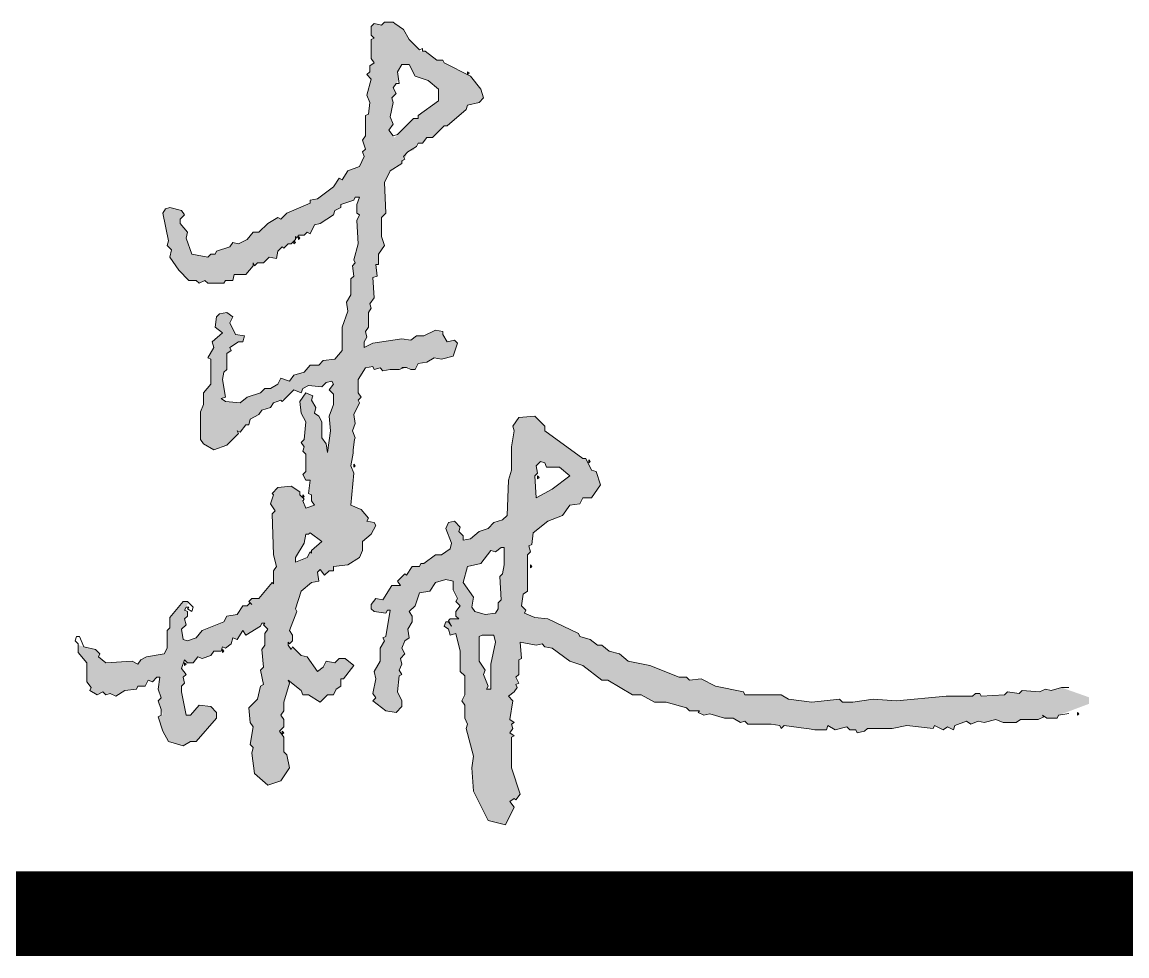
# Model space of a CAD drawing. Extents: x 609585 to 758557, y 501145 to 763045.
# Drawn here: x 756492 to 757408, y 508910 to 509684 of the extents above; entities that cross this region are included whole.
import ezdxf

# ---------------------------------------------------------------- set-up
doc = ezdxf.new("R2010")
doc.units = 0
doc.header["$LTSCALE"] = 1000
doc.header["$MEASUREMENT"] = 0
doc.layers.add('图框', color=140, linetype='Continuous')
doc.layers.add('签名', color=7, linetype='Continuous', lineweight=18)

msp = doc.modelspace()

# ---------------------------------------------------------------- hatches: boundary and pattern name
at = {"layer": '签名'}
h = msp.add_hatch(color=2, dxfattribs=at)
h.dxf.hatch_style = 1
h.paths.add_polyline_path([(756688.53, 509206.21), (756682.48, 509206.21), (756680.07, 509203.79), (756681.27, 509202.58), (756678.86, 509200.16), (756675.23, 509200.16), (756670.39, 509192.9), (756661.92, 509191.69), (756659.5, 509186.86), (756641.36, 509179.6), (756636.52, 509173.55), (756629.26, 509171.13), (756625.63, 509172.34), (756624.42, 509180.81), (756628.05, 509184.44), (756626.84, 509189.28), (756629.26, 509191.69), (756629.26, 509195.32), (756626.84, 509196.53), (756630.07, 509202.98), (756629.26, 509203.79), (756625.63, 509203.79), (756614.75, 509190.48), (756614.75, 509182.02), (756612.33, 509179.6), (756612.33, 509165.08), (756609.91, 509160.24), (756595.39, 509157.83), (756590.55, 509155.41), (756588.14, 509151.78), (756583.3, 509154.2), (756561.52, 509152.99), (756555.48, 509157.83), (756556.69, 509160.24), (756553.06, 509163.87), (756540.15, 509167.1), (756538.54, 509168.71), (756538.54, 509161.45), (756545.8, 509152.99), (756545.8, 509137.26), (756549.43, 509132.42), (756548.22, 509130), (756554.27, 509126.38), (756559.11, 509128.8), (756561.52, 509126.38), (756565.15, 509127.59), (756569.99, 509125.17), (756577.25, 509130), (756586.93, 509131.21), (756588.14, 509133.63), (756594.18, 509133.63), (756596.6, 509138.47), (756600.23, 509137.26), (756603.86, 509140.89), (756606.28, 509140.89), (756605.07, 509131.21), (756607.49, 509123.96), (756605.07, 509121.54), (756608.87, 509110.13), (756605.07, 509108.23), (756608.7, 509096.14), (756613.54, 509087.67), (756625.63, 509084.04), (756631.68, 509087.67), (756636.52, 509087.67), (756653.45, 509107.02), (756653.45, 509111.86), (756648.62, 509116.7), (756638.94, 509117.91), (756631.68, 509109.44), (756628.05, 509109.44), (756623.66, 509132.87), (756626.84, 509136.05), (756625.63, 509140.89), (756628.05, 509143.31), (756624.42, 509148.15), (756626.84, 509155.41), (756629.26, 509152.99), (756634.1, 509152.99), (756637.73, 509157.83), (756641.36, 509156.62), (756648.62, 509159.04), (756651.03, 509162.66), (756657.08, 509162.66), (756658.29, 509166.29), (756660.71, 509165.08), (756665.55, 509168.71), (756666.76, 509173.55), (756670.39, 509172.34), (756675.23, 509179.6), (756677.65, 509175.97), (756689.74, 509183.23), (756690.95, 509185.65), (756693.37, 509185.65), (756692.16, 509184.44), (756695.79, 509180.81), (756693.37, 509177.18), (756693.37, 509167.5), (756690.95, 509163.87), (756692.16, 509149.36), (756689.74, 509146.94), (756692.16, 509134.84), (756689.74, 509133.63), (756687.32, 509122.75), (756680.07, 509115.49), (756681.27, 509103.39), (756683.69, 509099.76), (756681.27, 509085.25), (756683.69, 509082.83), (756682.48, 509077.99), (756684.9, 509061.06), (756695.79, 509051.38), (756706.68, 509055.01), (756713.93, 509065.9), (756711.51, 509076.78), (756709.1, 509079.2), (756709.1, 509091.3), (756705.47, 509096.14), (756709.1, 509099.76), (756709.1, 509105.81), (756706.68, 509109.44), (756709.1, 509113.07), (756709.1, 509120.33), (756713.93, 509136.05), (756712.72, 509138.47), (756723.61, 509130), (756724.82, 509126.38), (756729.66, 509126.38), (756739.34, 509120.33), (756745.38, 509126.38), (756750.22, 509126.38), (756752.64, 509131.21), (756756.27, 509133.63), (756756.27, 509139.68), (756758.69, 509139.68), (756767.16, 509150.57), (756759.9, 509156.62), (756755.06, 509156.62), (756751.43, 509152.99), (756744.17, 509154.2), (756741.75, 509149.36), (756736.92, 509145.73), (756728.45, 509157.83), (756723.61, 509159.04), (756716.35, 509166.29), (756715.14, 509163.87), (756712.72, 509167.5), (756712.72, 509169.92), (756713.93, 509168.71), (756716.35, 509171.13), (756716.35, 509175.97), (756713.93, 509179.6), (756719.98, 509195.32), (756718.77, 509197.74), (756723.61, 509212.26), (756732.08, 509219.52), (756738.13, 509220.72), (756736.92, 509227.98), (756739.34, 509230.4), (756742.96, 509225.56), (756746.59, 509229.19), (756750.22, 509229.19), (756750.22, 509232.82), (756756.94, 509233.49), (756757.48, 509234.03), (756757.92, 509233.59), (756762.32, 509234.03), (756771.99, 509240.08), (756774.41, 509246.13), (756774.41, 509253.38), (756781.67, 509259.43), (756785.3, 509266.69), (756784.09, 509269.11), (756778.04, 509270.32), (756779.25, 509272.74), (756773.2, 509280), (756764.74, 509283.62), (756767.16, 509310.24), (756764.74, 509316.28), (756766.47, 509326.7), (756766.5, 509329.34), (756767.71, 509337.8), (756768.37, 509339.27), (756765.95, 509345.31), (756768.37, 509351.36), (756767.16, 509358.62), (756771.99, 509368.3), (756770.79, 509370.72), (756773.2, 509373.13), (756770.79, 509376.76), (756770.79, 509387.65), (756776.83, 509397.33), (756782.88, 509398.54), (756784.09, 509396.12), (756788.93, 509397.33), (756791.35, 509394.91), (756797.4, 509396.12), (756799.16, 509395.95), (756804, 509395.95), (756808.28, 509397.33), (756808.89, 509397.58), (756812.52, 509397.58), (756814.33, 509396.12), (756817.96, 509396.12), (756820.38, 509400.96), (756827.64, 509402.16), (756833.68, 509405.79), (756839.73, 509404.58), (756849.41, 509407), (756853.04, 509417.89), (756850.62, 509420.31), (756844.57, 509419.1), (756839.29, 509427.9), (756834.89, 509428.78), (756825.22, 509423.94), (756819.17, 509423.94), (756814.33, 509420.31), (756807.07, 509421.52), (756782.88, 509417.89), (756775.62, 509414.26), (756775.62, 509419.1), (756778.04, 509422.73), (756776.83, 509427.57), (756779.25, 509431.2), (756779.25, 509443.29), (756781.67, 509446.92), (756780.46, 509450.55), (756784.09, 509455.39), (756782.88, 509472.32), (756786.51, 509473.53), (756785.3, 509483.21), (756787.72, 509483.21), (756787.72, 509491.68), (756792.56, 509498.93), (756790.14, 509506.19), (756790.14, 509521.92), (756793.77, 509525.54), (756792.56, 509550.95), (756797.4, 509560.62), (756807.07, 509566.67), (756809.3, 509570.69), (756811.91, 509576.35), (756816.87, 509578), (756820.38, 509583.6), (756824.01, 509583.6), (756827.64, 509588.44), (756832.47, 509588.44), (756842.15, 509598.12), (756844.57, 509598.12), (756860.3, 509611.43), (756861.51, 509615.05), (756871.18, 509617.47), (756874.81, 509621.1), (756872.39, 509628.36), (756863.92, 509639.25), (756842.15, 509650.13), (756840.94, 509652.55), (756836.1, 509652.55), (756826.43, 509659.81), (756822.8, 509659.81), (756813.12, 509669.49), (756808.28, 509677.95), (756799.21, 509684), (756792.56, 509684), (756790.14, 509681.58), (756784.09, 509682.79), (756781.67, 509680.37), (756781.67, 509673.12), (756784.09, 509670.7), (756781.67, 509669.49), (756781.67, 509653.76), (756784.09, 509650.13), (756780.46, 509647.71), (756780.46, 509642.88), (756778.04, 509640.46), (756781.67, 509636.83), (756778.04, 509623.52), (756780.46, 509617.47), (756779.25, 509607.8), (756776.83, 509606.59), (756776.83, 509589.65), (756774.41, 509586.02), (756776.83, 509578.77), (756774.41, 509576.35), (756775.62, 509572.72), (756771.99, 509564.25), (756762.32, 509560.62), (756757.48, 509553.36), (756755.06, 509554.57), (756750.22, 509547.32), (756736.92, 509537.64), (756730.87, 509536.43), (756730.87, 509534.01), (756711.51, 509525.54), (756706.68, 509520.71), (756704.26, 509521.92), (756695.79, 509517.08), (756688.53, 509509.82), (756683.69, 509509.82), (756678.86, 509503.77), (756671.6, 509500.14), (756666.76, 509501.35), (756664.34, 509497.72), (756653.45, 509494.09), (756652.24, 509491.68), (756648.62, 509491.68), (756646.2, 509489.26), (756632.89, 509491.68), (756628.05, 509504.98), (756629.26, 509509.82), (756623.21, 509517.08), (756623.21, 509520.71), (756626.84, 509524.33), (756624.42, 509527.96), (756614.75, 509530.38), (756611.12, 509529.17), (756608.7, 509525.54), (756613.54, 509502.56), (756612.33, 509498.93), (756615.96, 509495.3), (756614.75, 509489.26), (756622, 509478.37), (756630.47, 509469.9), (756636.52, 509469.9), (756638.94, 509467.48), (756643.78, 509469.9), (756646.2, 509467.48), (756659.5, 509467.48), (756660.71, 509469.9), (756666.76, 509469.9), (756667.97, 509474.74), (756677.65, 509474.74), (756683.69, 509482), (756683.69, 509484.42), (756684.9, 509482), (756687.32, 509484.42), (756692.16, 509484.42), (756697, 509489.26), (756703.05, 509488.05), (756704.26, 509494.09), (756707.89, 509497.72), (756709.1, 509496.51), (756712.72, 509500.14), (756715.14, 509500.14), (756718.77, 509503.77), (756718.77, 509506.19), (756719.98, 509504.98), (756721.19, 509507.4), (756726.03, 509507.4), (756728.45, 509509.82), (756730.87, 509508.61), (756734.5, 509515.87), (756739.34, 509517.08), (756750.22, 509524.33), (756751.43, 509527.96), (756756.27, 509530.38), (756756.27, 509532.8), (756767.16, 509536.43), (756768.37, 509538.85), (756771.99, 509538.85), (756769.58, 509532.8), (756769.58, 509525.54), (756771.99, 509524.33), (756769.58, 509519.5), (756770.79, 509500.14), (756767.16, 509486.84), (756768.37, 509484.42), (756765.95, 509482), (756767.16, 509473.53), (756764.74, 509471.11), (756764.74, 509457.81), (756761.11, 509451.76), (756762.32, 509444.5), (756757.48, 509431.2), (756757.48, 509411.84), (756751.43, 509404.58), (756741.75, 509403.37), (756738.13, 509399.75), (756730.87, 509399.75), (756726.03, 509393.7), (756717.56, 509391.28), (756713.93, 509386.44), (756706.68, 509388.86), (756704.26, 509384.02), (756698.21, 509380.39), (756693.37, 509380.39), (756689.74, 509376.76), (756678.86, 509373.13), (756672.81, 509368.3), (756660.71, 509369.51), (756657.08, 509371.92), (756660.71, 509373.13), (756658.29, 509387.65), (756659.5, 509393.7), (756661.92, 509396.12), (756661.92, 509409.42), (756665.55, 509411.84), (756664.34, 509414.26), (756671.6, 509419.1), (756675.23, 509419.1), (756676.44, 509423.94), (756669.18, 509425.15), (756664.34, 509434.82), (756666.76, 509439.66), (756661.92, 509443.29), (756655.87, 509442.08), (756653.45, 509439.66), (756652.24, 509431.2), (756658.29, 509426.36), (756649.83, 509419.1), (756651.03, 509414.26), (756646.2, 509405.79), (756648.62, 509404.58), (756648.62, 509384.02), (756642.57, 509376.76), (756642.57, 509367.09), (756640.15, 509361.04), (756640.15, 509338.06), (756642.57, 509334.43), (756651.03, 509329.59), (756661.92, 509333.22), (756671.6, 509342.89), (756670.39, 509345.31), (756672.81, 509344.1), (756677.65, 509350.15), (756680.07, 509350.15), (756681.27, 509354.99), (756688.53, 509358.62), (756690.95, 509362.25), (756698.21, 509364.67), (756700.63, 509368.3), (756710.71, 509372.33), (756717.56, 509379.18), (756723.61, 509376.76), (756724.82, 509380.39), (756729.66, 509382.81), (756740.55, 509381.6), (756744.17, 509385.23), (756749.01, 509386.44), (756750.22, 509384.02), (756746.59, 509379.18), (756750.22, 509375.55), (756750.22, 509367.09), (756746.59, 509357.41), (756747.8, 509345.31), (756745.38, 509327.17), (756744.17, 509334.43), (756740.55, 509339.27), (756740.55, 509352.57), (756738.13, 509357.41), (756734.5, 509359.83), (756735.71, 509364.67), (756732.08, 509370.72), (756733.29, 509374.34), (756727.24, 509376.76), (756722.4, 509369.51), (756723.61, 509359.83), (756727.24, 509352.57), (756726.03, 509338.06), (756723.61, 509335.64), (756726.03, 509332.01), (756724.82, 509328.38), (756727.24, 509325.96), (756727.24, 509311.44), (756724.82, 509309.03), (756727.24, 509304.19), (756730.87, 509304.19), (756729.66, 509293.3), (756732.08, 509292.09), (756732.08, 509287.25), (756734.5, 509283.62), (756727.24, 509281.2), (756723.21, 509291.28), (756722.4, 509292.09), (756722.4, 509294.51), (756715.14, 509299.35), (756704.26, 509298.14), (756699.42, 509293.3), (756700.63, 509292.09), (756698.21, 509284.83), (756701.84, 509278.79), (756699.42, 509276.37), (756700.63, 509242.5), (756703.05, 509232.82), (756700.63, 509229.19), (756700.63, 509218.31), (756699.42, 509219.52)])
h.paths.add_polyline_path([(756718.77, 509236.45), (756718.77, 509240.08), (756726.03, 509252.17), (756727.24, 509259.43), (756729.66, 509259.43), (756730.87, 509260.64), (756740.55, 509253.38), (756732.08, 509246.13), (756732.08, 509243.71), (756730.87, 509244.92), (756728.45, 509240.08)], flags=16)
h.paths.add_polyline_path([(756796.19, 509594.49), (756799.82, 509599.33), (756797.4, 509605.38), (756799.82, 509617.47), (756798.61, 509621.1), (756802.23, 509624.73), (756799.82, 509629.57), (756804.27, 509636.25), (756803.44, 509642.88), (756807.07, 509648.92), (756813.12, 509648.92), (756817.96, 509639.25), (756828.85, 509635.62), (756837.31, 509628.36), (756837.31, 509618.68), (756820.38, 509606.59), (756820.38, 509604.17), (756816.75, 509604.17), (756800.85, 509588.27)], flags=16)
h = msp.add_hatch(color=2, dxfattribs=at)
h.dxf.hatch_style = 1
h.paths.add_polyline_path([(756886.91, 509197.74), (756884.49, 509194.11), (756876.02, 509192.9), (756867.55, 509195.32), (756865.13, 509198.95), (756866.34, 509207.42), (756857.88, 509219.52), (756861.51, 509232.82), (756872.39, 509235.24), (756880.86, 509246.13), (756884.49, 509244.92), (756889.33, 509248.55), (756891.75, 509248.55), (756891.75, 509234.03), (756890.54, 509226.77), (756888.12, 509224.35), (756889.33, 509205), (756886.91, 509202.58)], flags=16)
h.paths.add_polyline_path([(756883.28, 509175.97), (756884.49, 509169.92), (756880.86, 509151.78), (756880.86, 509131.21), (756877.23, 509131.21), (756878.44, 509133.63), (756874.81, 509143.31), (756876.02, 509146.94), (756871.18, 509154.2), (756871.18, 509174.76), (756873.6, 509175.97)], flags=16)
h.paths.add_polyline_path([(756918.36, 509289.67), (756917.15, 509307.82), (756919.57, 509310.24), (756918.36, 509316.28), (756920.78, 509318.7), (756921.99, 509319.91), (756925.61, 509318.7), (756926.82, 509315.07), (756937.71, 509315.07), (756946.18, 509307.82), (756931.66, 509296.93)], flags=16)
h.paths.add_polyline_path([(756919.57, 509305.4), (756919.57, 509307.82), (756920.78, 509306.61)], flags=0)
h.paths.add_polyline_path([(757376.74, 509118.93), (757376.77, 509124.32), (757353.81, 509132.42), (757345.35, 509130), (757340.51, 509131.21), (757335.67, 509128.8), (757321.15, 509130), (757318.73, 509127.59), (757309.06, 509128.8), (757306.64, 509126.38), (757287.28, 509125.17), (757286.07, 509127.59), (757282.45, 509127.59), (757280.03, 509125.17), (757258.25, 509125.17), (757217.13, 509121.54), (757197.77, 509122.75), (757180.84, 509120.33), (757172.37, 509120.33), (757169.95, 509122.75), (757146.97, 509120.33), (757127.62, 509122.75), (757121.57, 509126.38), (757091.33, 509126.38), (757090.12, 509128.8), (757067.14, 509133.63), (757055.04, 509139.68), (757045.36, 509138.47), (757042.95, 509140.89), (757036.9, 509140.89), (757012.71, 509150.57), (756994.56, 509154.2), (756987.3, 509160.24), (756978.84, 509162.66), (756972.79, 509167.5), (756969.16, 509167.5), (756963.11, 509172.34), (756954.64, 509174.76), (756953.43, 509177.18), (756928.03, 509189.28), (756917.15, 509190.48), (756908.68, 509194.11), (756909.89, 509196.53), (756906.26, 509200.16), (756907.47, 509209.84), (756911.1, 509212.26), (756911.1, 509242.5), (756913.52, 509244.92), (756912.31, 509249.76), (756914.73, 509250.96), (756915.94, 509260.64), (756928.03, 509270.32), (756940.13, 509275.16), (756946.18, 509283.62), (756954.64, 509284.83), (756957.06, 509289.67), (756964.32, 509289.67), (756971.58, 509300.56), (756967.95, 509311.44), (756964.32, 509312.65), (756959.48, 509322.33), (756957.06, 509322.33), (756925.61, 509345.31), (756925.61, 509348.94), (756917.15, 509357.41), (756903.84, 509356.2), (756899, 509348.94), (756900.21, 509345.31), (756897.79, 509332.01), (756897.79, 509312.65), (756895.37, 509304.19), (756894.16, 509275.16), (756890.54, 509271.53), (756883.28, 509269.11), (756878.44, 509264.27), (756871.18, 509261.85), (756863.92, 509255.8), (756857.88, 509254.59), (756857.88, 509258.22), (756854.25, 509261.85), (756855.46, 509265.48), (756850.62, 509270.32), (756845.78, 509269.11), (756843.36, 509264.27), (756848.2, 509252.17), (756846.99, 509247.34), (756839.73, 509242.5), (756834.89, 509242.5), (756825.22, 509235.24), (756822.8, 509235.24), (756821.59, 509232.82), (756815.54, 509232.82), (756810.7, 509225.56), (756809.49, 509226.77), (756803.44, 509220.72), (756805.86, 509217.1), (756798.61, 509217.1), (756791.35, 509205), (756785.3, 509206.21), (756781.67, 509201.37), (756781.67, 509197.74), (756784.09, 509195.32), (756793.77, 509194.11), (756794.98, 509196.53), (756797.4, 509196.53), (756793.77, 509174.76), (756791.35, 509173.55), (756792.56, 509171.13), (756788.93, 509165.08), (756788.93, 509154.2), (756784.09, 509145.73), (756785.3, 509139.68), (756782.88, 509127.59), (756785.3, 509123.96), (756782.88, 509121.54), (756793.77, 509113.07), (756802.23, 509111.86), (756807.07, 509116.7), (756807.07, 509121.54), (756803.44, 509128.8), (756804.65, 509142.1), (756807.07, 509143.31), (756804.65, 509146.94), (756807.07, 509151.78), (756805.86, 509156.62), (756809.49, 509160.24), (756807.07, 509165.08), (756809.49, 509171.13), (756813.12, 509173.55), (756811.91, 509180.81), (756815.54, 509186.86), (756815.54, 509191.69), (756813.12, 509195.32), (756817.96, 509200.16), (756821.59, 509211.05), (756830.06, 509212.26), (756834.89, 509219.52), (756843.36, 509221.93), (756849.41, 509220.72), (756849.41, 509213.47), (756853.04, 509206.21), (756851.83, 509203.79), (756855.46, 509200.16), (756851.83, 509195.32), (756851.83, 509191.69), (756854.25, 509189.28), (756846.99, 509189.28), (756845.78, 509188.07), (756848.2, 509183.23), (756845.78, 509186.86), (756843.36, 509186.86), (756842.15, 509183.23), (756845.78, 509180.81), (756846.99, 509175.97), (756851.83, 509177.18), (756855.46, 509162.66), (756855.46, 509145.73), (756859.09, 509142.1), (756859.09, 509126.38), (756856.67, 509121.54), (756859.09, 509117.91), (756859.09, 509107.02), (756861.51, 509102.18), (756860.3, 509098.56), (756866.34, 509075.57), (756865.13, 509065.9), (756866.34, 509046.54), (756878.44, 509022.35), (756892.95, 509018.72), (756900.21, 509033.24), (756896.58, 509038.08), (756900.21, 509040.49), (756901.42, 509039.28), (756905.05, 509044.12), (756897.79, 509065.9), (756897.79, 509091.3), (756900.21, 509092.51), (756896.58, 509094.93), (756899, 509098.56), (756897.79, 509102.18), (756900.21, 509103.39), (756896.58, 509105.81), (756899, 509121.54), (756895.37, 509125.17), (756900.21, 509128.8), (756902.63, 509132.42), (756901.42, 509134.84), (756903.84, 509136.05), (756901.42, 509140.89), (756903.84, 509143.31), (756903.84, 509155.41), (756906.26, 509156.62), (756905.05, 509169.92), (756918.36, 509167.5), (756923.19, 509168.71), (756925.61, 509166.29), (756931.66, 509165.08), (756946.18, 509154.2), (756957.06, 509150.57), (756972.79, 509138.47), (756977.63, 509138.47), (756998.19, 509126.38), (757005.45, 509126.38), (757016.33, 509120.33), (757026.01, 509120.33), (757042.95, 509115.49), (757045.36, 509113.07), (757053.83, 509113.07), (757052.62, 509111.86), (757057.46, 509109.44), (757062.3, 509110.65), (757074.39, 509107.02), (757081.65, 509107.02), (757087.7, 509103.39), (757091.33, 509104.6), (757093.75, 509102.18), (757113.1, 509102.18), (757120.36, 509100.97), (757121.57, 509098.56), (757123.99, 509100.97), (757142.13, 509098.56), (757145.53, 509097.96), (757149.39, 509097.35), (757159.07, 509097.35), (757160.28, 509100.97), (757166.32, 509097.35), (757176, 509099.76), (757178.42, 509097.35), (757183.26, 509097.35), (757184.47, 509094.93), (757190.52, 509096.14), (757192.94, 509098.56), (757213.5, 509098.56), (757225.59, 509100.97), (757247.37, 509098.56), (757248.58, 509100.97), (757255.83, 509097.35), (757259.46, 509099.76), (757264.3, 509097.35), (757265.51, 509100.97), (757275.19, 509104.6), (757278.82, 509102.18), (757284.87, 509104.6), (757289.7, 509103.39), (757299.38, 509105.81), (757305.43, 509103.39), (757316.31, 509103.39), (757319.94, 509105.81), (757334.46, 509105.81), (757339.3, 509108.23), (757338.09, 509109.44), (757341.72, 509107.02), (757350.18, 509107.02), (757351.39, 509109.44)])

# ---------------------------------------------------------------- linework, layer by layer
at = {"layer": '图框', "const_width": 70}
msp.add_lwpolyline([(750561.92, 508944.98), (757561.92, 508944.98)], dxfattribs=at)
at = {"layer": '签名', "color": 2, "elevation": 9704994.47}
for points in [[(756801.03, 509682.79), (756799.82, 509684), (756792.56, 509684), (756790.14, 509681.58), (756784.09, 509682.79), (756781.67, 509680.37), (756781.67, 509673.12), (756784.09, 509670.7), (756781.67, 509669.49), (756781.67, 509653.76), (756784.09, 509650.13), (756780.46, 509647.71), (756780.46, 509642.88), (756778.04, 509640.46), (756781.67, 509636.83), (756778.04, 509623.52), (756780.46, 509617.47), (756779.25, 509607.8), (756776.83, 509606.59), (756776.83, 509589.65), (756774.41, 509586.02), (756776.83, 509578.77), (756774.41, 509576.35), (756775.62, 509572.72), (756771.99, 509564.25), (756762.32, 509560.62), (756757.48, 509553.36), (756755.06, 509554.57), (756750.22, 509547.32), (756736.92, 509537.64), (756730.87, 509536.43), (756730.87, 509534.01), (756711.51, 509525.54), (756706.68, 509520.71), (756704.26, 509521.92), (756695.79, 509517.08), (756688.53, 509509.82), (756683.69, 509509.82), (756678.86, 509503.77), (756671.6, 509500.14), (756666.76, 509501.35), (756664.34, 509497.72), (756653.45, 509494.09), (756652.24, 509491.68), (756648.62, 509491.68), (756646.2, 509489.26), (756632.89, 509491.68), (756628.05, 509504.98), (756629.26, 509509.82), (756623.21, 509517.08), (756623.21, 509520.71), (756626.84, 509524.33), (756624.42, 509527.96), (756614.75, 509530.38), (756611.12, 509529.17), (756608.7, 509525.54), (756613.54, 509502.56), (756612.33, 509498.93), (756615.96, 509495.3), (756614.75, 509489.26), (756622, 509478.37), (756630.47, 509469.9), (756636.52, 509469.9), (756638.94, 509467.48), (756643.78, 509469.9), (756646.2, 509467.48), (756659.5, 509467.48), (756660.71, 509469.9), (756666.76, 509469.9), (756667.97, 509474.74), (756677.65, 509474.74), (756683.69, 509482), (756683.69, 509484.42), (756684.9, 509482), (756687.32, 509484.42), (756692.16, 509484.42), (756697, 509489.26), (756703.05, 509488.05), (756704.26, 509494.09), (756707.89, 509497.72), (756709.1, 509496.51), (756712.72, 509500.14), (756715.14, 509500.14), (756718.77, 509503.77), (756718.77, 509506.19), (756719.98, 509504.98), (756721.19, 509507.4), (756726.03, 509507.4), (756728.45, 509509.82), (756730.87, 509508.61), (756734.5, 509515.87), (756739.34, 509517.08), (756750.22, 509524.33), (756751.43, 509527.96), (756756.27, 509530.38), (756756.27, 509532.8), (756767.16, 509536.43), (756768.37, 509538.85), (756771.99, 509538.85), (756769.58, 509532.8), (756769.58, 509525.54), (756771.99, 509524.33), (756769.58, 509519.5), (756770.79, 509500.14), (756767.16, 509486.84), (756768.37, 509484.42), (756765.95, 509482), (756767.16, 509473.53), (756764.74, 509471.11), (756764.74, 509457.81), (756761.11, 509451.76), (756762.32, 509444.5), (756757.48, 509431.2), (756757.48, 509411.84), (756751.43, 509404.58), (756741.75, 509403.37), (756738.13, 509399.75), (756730.87, 509399.75), (756726.03, 509393.7), (756717.56, 509391.28), (756713.93, 509386.44), (756706.68, 509388.86), (756704.26, 509384.02), (756698.21, 509380.39), (756693.37, 509380.39), (756689.74, 509376.76), (756678.86, 509373.13), (756672.81, 509368.3), (756660.71, 509369.51), (756657.08, 509371.92), (756660.71, 509373.13), (756658.29, 509387.65), (756659.5, 509393.7), (756661.92, 509396.12), (756661.92, 509409.42), (756665.55, 509411.84), (756664.34, 509414.26), (756671.6, 509419.1), (756675.23, 509419.1), (756676.44, 509423.94), (756669.18, 509425.15), (756664.34, 509434.82), (756666.76, 509439.66), (756661.92, 509443.29), (756655.87, 509442.08), (756653.45, 509439.66), (756652.24, 509431.2), (756658.29, 509426.36), (756649.83, 509419.1), (756651.03, 509414.26), (756646.2, 509405.79), (756648.62, 509404.58), (756648.62, 509384.02), (756642.57, 509376.76), (756642.57, 509367.09), (756640.15, 509361.04), (756640.15, 509338.06), (756642.57, 509334.43), (756651.03, 509329.59), (756661.92, 509333.22), (756671.6, 509342.89), (756670.39, 509345.31), (756672.81, 509344.1), (756677.65, 509350.15), (756680.07, 509350.15), (756681.27, 509354.99), (756688.53, 509358.62), (756690.95, 509362.25), (756698.21, 509364.67), (756700.63, 509368.3), (756706.68, 509370.72), (756707.89, 509369.51), (756717.56, 509379.18), (756723.61, 509376.76), (756724.82, 509380.39), (756729.66, 509382.81), (756740.55, 509381.6), (756744.17, 509385.23), (756749.01, 509386.44), (756750.22, 509384.02), (756746.59, 509379.18), (756750.22, 509375.55), (756750.22, 509367.09), (756746.59, 509357.41), (756747.8, 509345.31), (756745.38, 509327.17), (756744.17, 509334.43), (756740.55, 509339.27), (756740.55, 509352.57), (756738.13, 509357.41), (756734.5, 509359.83), (756735.71, 509364.67), (756732.08, 509370.72), (756733.29, 509374.34), (756727.24, 509376.76), (756722.4, 509369.51), (756723.61, 509359.83), (756727.24, 509352.57), (756726.03, 509338.06), (756723.61, 509335.64), (756726.03, 509332.01), (756724.82, 509328.38), (756727.24, 509325.96), (756727.24, 509311.44), (756724.82, 509309.03), (756727.24, 509304.19), (756730.87, 509304.19), (756729.66, 509293.3), (756732.08, 509292.09), (756732.08, 509287.25), (756734.5, 509283.62), (756727.24, 509281.2), (756724.82, 509287.25), (756726.03, 509288.46), (756722.4, 509292.09), (756722.4, 509294.51), (756715.14, 509299.35), (756704.26, 509298.14), (756699.42, 509293.3), (756700.63, 509292.09), (756698.21, 509284.83), (756701.84, 509278.79), (756699.42, 509276.37), (756700.63, 509242.5), (756703.05, 509232.82), (756700.63, 509229.19), (756700.63, 509218.31), (756699.42, 509219.52), (756688.53, 509206.21), (756682.48, 509206.21), (756680.07, 509203.79), (756682.48, 509201.37), (756681.27, 509202.58), (756678.86, 509200.16), (756675.23, 509200.16), (756670.39, 509192.9), (756661.92, 509191.69), (756659.5, 509186.86), (756641.36, 509179.6), (756636.52, 509173.55), (756629.26, 509171.13), (756625.63, 509172.34), (756624.42, 509180.81), (756628.05, 509184.44), (756626.84, 509189.28), (756629.26, 509191.69), (756629.26, 509195.32), (756626.84, 509196.53), (756628.05, 509198.95), (756630.47, 509198.95), (756629.26, 509197.74), (756632.89, 509195.32), (756634.1, 509198.95), (756629.26, 509203.79), (756625.63, 509203.79), (756614.75, 509190.48), (756614.75, 509182.02), (756612.33, 509179.6), (756612.33, 509165.08), (756609.91, 509160.24), (756595.39, 509157.83), (756590.55, 509155.41), (756588.14, 509151.78), (756583.3, 509154.2), (756561.52, 509152.99), (756555.48, 509157.83), (756556.69, 509160.24), (756553.06, 509163.87), (756543.38, 509166.29), (756539.75, 509174.76), (756537.33, 509174.76), (756536.12, 509171.13), (756538.54, 509168.71), (756538.54, 509161.45), (756545.8, 509152.99), (756545.8, 509137.26), (756549.43, 509132.42), (756548.22, 509130), (756554.27, 509126.38), (756559.11, 509128.8), (756561.52, 509126.38), (756565.15, 509127.59), (756569.99, 509125.17), (756577.25, 509130), (756586.93, 509131.21), (756588.14, 509133.63), (756594.18, 509133.63), (756596.6, 509138.47), (756600.23, 509137.26), (756603.86, 509140.89), (756606.28, 509140.89), (756605.07, 509131.21), (756607.49, 509123.96), (756605.07, 509121.54), (756607.49, 509114.28), (756607.49, 509109.44), (756605.07, 509108.23), (756608.7, 509096.14), (756613.54, 509087.67), (756625.63, 509084.04), (756631.68, 509087.67), (756636.52, 509087.67), (756653.45, 509107.02), (756653.45, 509111.86), (756648.62, 509116.7), (756638.94, 509117.91), (756631.68, 509109.44), (756628.05, 509109.44), (756624.42, 509128.8), (756624.42, 509133.63), (756626.84, 509136.05), (756625.63, 509140.89), (756628.05, 509143.31), (756624.42, 509148.15), (756626.84, 509155.41), (756629.26, 509152.99), (756634.1, 509152.99), (756637.73, 509157.83), (756641.36, 509156.62), (756648.62, 509159.04), (756651.03, 509162.66), (756657.08, 509162.66), (756658.29, 509166.29), (756660.71, 509165.08), (756665.55, 509168.71), (756666.76, 509173.55), (756670.39, 509172.34), (756675.23, 509179.6), (756677.65, 509175.97), (756689.74, 509183.23), (756690.95, 509185.65), (756693.37, 509185.65), (756692.16, 509184.44), (756695.79, 509180.81), (756693.37, 509177.18), (756693.37, 509167.5), (756690.95, 509163.87), (756692.16, 509149.36), (756689.74, 509146.94), (756692.16, 509134.84), (756689.74, 509133.63), (756687.32, 509122.75), (756680.07, 509115.49), (756681.27, 509103.39), (756683.69, 509099.76), (756681.27, 509085.25), (756683.69, 509082.83), (756682.48, 509077.99), (756684.9, 509061.06), (756695.79, 509051.38), (756706.68, 509055.01), (756713.93, 509065.9), (756711.51, 509076.78), (756709.1, 509079.2), (756709.1, 509091.3), (756705.47, 509096.14), (756709.1, 509099.76), (756709.1, 509105.81), (756706.68, 509109.44), (756709.1, 509113.07), (756709.1, 509120.33), (756713.93, 509136.05), (756712.72, 509138.47), (756723.61, 509130), (756724.82, 509126.38), (756729.66, 509126.38), (756739.34, 509120.33), (756745.38, 509126.38), (756750.22, 509126.38), (756752.64, 509131.21), (756756.27, 509133.63), (756756.27, 509139.68), (756758.69, 509139.68), (756767.16, 509150.57), (756759.9, 509156.62), (756755.06, 509156.62), (756751.43, 509152.99), (756744.17, 509154.2), (756741.75, 509149.36), (756736.92, 509145.73), (756728.45, 509157.83), (756723.61, 509159.04), (756716.35, 509166.29), (756715.14, 509163.87), (756712.72, 509167.5), (756712.72, 509169.92), (756713.93, 509168.71), (756716.35, 509171.13), (756716.35, 509175.97), (756713.93, 509179.6), (756719.98, 509195.32), (756718.77, 509197.74), (756723.61, 509212.26), (756732.08, 509219.52), (756738.13, 509220.72), (756736.92, 509227.98), (756739.34, 509230.4), (756742.96, 509225.56), (756746.59, 509229.19), (756750.22, 509229.19), (756750.22, 509232.82), (756762.32, 509234.03), (756771.99, 509240.08), (756774.41, 509246.13), (756774.41, 509253.38), (756781.67, 509259.43), (756785.3, 509266.69), (756784.09, 509269.11), (756778.04, 509270.32), (756779.25, 509272.74), (756773.2, 509280), (756764.74, 509283.62), (756767.16, 509310.24), (756764.74, 509316.28), (756765.95, 509323.54), (756766.55, 509326.56), (756766.54, 509329.59), (756767.75, 509338.06), (756768.37, 509339.27), (756765.95, 509345.31), (756768.37, 509351.36), (756767.16, 509358.62), (756771.99, 509368.3), (756770.79, 509370.72), (756773.2, 509373.13), (756770.79, 509376.76), (756770.79, 509387.65), (756776.83, 509397.33), (756782.88, 509398.54), (756784.09, 509396.12), (756788.93, 509397.33), (756791.35, 509394.91), (756797.4, 509396.12), (756799.82, 509395.95), (756804.65, 509395.95), (756808.28, 509397.33), (756807.07, 509397.58), (756810.7, 509397.58), (756814.33, 509396.12), (756817.96, 509396.12), (756820.38, 509400.96), (756827.64, 509402.16), (756833.68, 509405.79), (756839.73, 509404.58), (756849.41, 509407), (756853.04, 509417.89), (756850.62, 509420.31), (756844.57, 509419.1), (756840.94, 509425.15), (756840.94, 509427.57), (756834.89, 509428.78), (756825.22, 509423.94), (756819.17, 509423.94), (756814.33, 509420.31), (756807.07, 509421.52), (756782.88, 509417.89), (756775.62, 509414.26), (756775.62, 509419.1), (756778.04, 509422.73), (756776.83, 509427.57), (756779.25, 509431.2), (756779.25, 509443.29), (756781.67, 509446.92), (756780.46, 509450.55), (756784.09, 509455.39), (756782.88, 509472.32), (756786.51, 509473.53), (756785.3, 509483.21), (756787.72, 509483.21), (756787.72, 509491.68), (756792.56, 509498.93), (756790.14, 509506.19), (756790.14, 509521.92), (756793.77, 509525.54), (756792.56, 509550.95), (756797.4, 509560.62), (756807.07, 509566.67), (756807.07, 509569.09), (756809.49, 509570.3), (756808.28, 509572.72), (756811.91, 509576.35), (756819.17, 509581.01), (756820.38, 509583.6), (756824.01, 509583.6), (756827.64, 509588.44), (756832.47, 509588.44), (756842.15, 509598.12), (756844.57, 509598.12), (756860.3, 509611.43), (756861.51, 509615.05), (756871.18, 509617.47), (756874.81, 509621.1), (756872.39, 509628.36), (756863.92, 509639.25), (756842.15, 509650.13), (756840.94, 509652.55), (756836.1, 509652.55), (756826.43, 509659.81), (756824.01, 509659.81), (756824.01, 509662.23), (756821.59, 509661.02), (756813.12, 509669.49), (756808.28, 509677.95), (756801.03, 509682.79)], [(756807.07, 509648.92), (756813.12, 509648.92), (756817.96, 509639.25), (756828.85, 509635.62), (756837.31, 509628.36), (756837.31, 509618.68), (756820.38, 509606.59), (756820.38, 509604.17), (756816.75, 509604.17), (756803.44, 509590.86), (756799.82, 509589.65), (756796.19, 509594.49), (756799.82, 509599.33), (756797.4, 509605.38), (756799.82, 509617.47), (756798.61, 509621.1), (756802.23, 509624.73), (756799.82, 509629.57), (756802.23, 509633.2), (756804.65, 509633.2), (756803.44, 509642.88), (756807.07, 509648.92)], [(756862.71, 509641.67), (756861.51, 509642.88), (756861.51, 509640.46), (756862.71, 509641.67)], [(756718.77, 509501.35), (756717.56, 509502.56), (756717.56, 509500.14), (756718.77, 509501.35)], [(756722.4, 509504.98), (756721.19, 509506.19), (756721.19, 509503.77), (756722.4, 509504.98)], [(756918.36, 509356.2), (756917.15, 509357.41), (756903.84, 509356.2), (756899, 509348.94), (756900.21, 509345.31), (756897.79, 509332.01), (756897.79, 509312.65), (756895.37, 509304.19), (756894.16, 509275.16), (756890.54, 509271.53), (756883.28, 509269.11), (756878.44, 509264.27), (756871.18, 509261.85), (756863.92, 509255.8), (756857.88, 509254.59), (756857.88, 509258.22), (756854.25, 509261.85), (756855.46, 509265.48), (756850.62, 509270.32), (756845.78, 509269.11), (756843.36, 509264.27), (756848.2, 509252.17), (756846.99, 509247.34), (756839.73, 509242.5), (756834.89, 509242.5), (756825.22, 509235.24), (756822.8, 509235.24), (756821.59, 509232.82), (756815.54, 509232.82), (756810.7, 509225.56), (756809.49, 509226.77), (756803.44, 509220.72), (756805.86, 509217.1), (756798.61, 509217.1), (756791.35, 509205), (756785.3, 509206.21), (756781.67, 509201.37), (756781.67, 509197.74), (756784.09, 509195.32), (756793.77, 509194.11), (756794.98, 509196.53), (756797.4, 509196.53), (756793.77, 509174.76), (756791.35, 509173.55), (756792.56, 509171.13), (756788.93, 509165.08), (756788.93, 509154.2), (756784.09, 509145.73), (756785.3, 509139.68), (756782.88, 509127.59), (756785.3, 509123.96), (756782.88, 509121.54), (756793.77, 509113.07), (756802.23, 509111.86), (756807.07, 509116.7), (756807.07, 509121.54), (756803.44, 509128.8), (756804.65, 509142.1), (756807.07, 509143.31), (756804.65, 509146.94), (756807.07, 509151.78), (756805.86, 509156.62), (756809.49, 509160.24), (756807.07, 509165.08), (756809.49, 509171.13), (756813.12, 509173.55), (756811.91, 509180.81), (756815.54, 509186.86), (756815.54, 509191.69), (756813.12, 509195.32), (756817.96, 509200.16), (756821.59, 509211.05), (756830.06, 509212.26), (756834.89, 509219.52), (756843.36, 509221.93), (756849.41, 509220.72), (756849.41, 509213.47), (756853.04, 509206.21), (756851.83, 509203.79), (756855.46, 509200.16), (756851.83, 509195.32), (756851.83, 509191.69), (756854.25, 509189.28), (756846.99, 509189.28), (756845.78, 509188.07), (756848.2, 509183.23), (756845.78, 509186.86), (756843.36, 509186.86), (756842.15, 509183.23), (756845.78, 509180.81), (756846.99, 509175.97), (756851.83, 509177.18), (756855.46, 509162.66), (756855.46, 509145.73), (756859.09, 509142.1), (756859.09, 509126.38), (756856.67, 509121.54), (756859.09, 509117.91), (756859.09, 509107.02), (756861.51, 509102.18), (756860.3, 509098.56), (756866.34, 509075.57), (756865.13, 509065.9), (756866.34, 509046.54), (756878.44, 509022.35), (756892.95, 509018.72), (756900.21, 509033.24), (756896.58, 509038.08), (756900.21, 509040.49), (756901.42, 509039.28), (756905.05, 509044.12), (756897.79, 509065.9), (756897.79, 509091.3), (756900.21, 509092.51), (756896.58, 509094.93), (756899, 509098.56), (756897.79, 509102.18), (756900.21, 509103.39), (756896.58, 509105.81), (756899, 509121.54), (756895.37, 509125.17), (756900.21, 509128.8), (756902.63, 509132.42), (756901.42, 509134.84), (756903.84, 509136.05), (756901.42, 509140.89), (756903.84, 509143.31), (756903.84, 509155.41), (756906.26, 509156.62), (756905.05, 509169.92), (756918.36, 509167.5), (756923.19, 509168.71), (756925.61, 509166.29), (756931.66, 509165.08), (756946.18, 509154.2), (756957.06, 509150.57), (756972.79, 509138.47), (756977.63, 509138.47), (756998.19, 509126.38), (757005.45, 509126.38), (757016.33, 509120.33), (757026.01, 509120.33), (757042.95, 509115.49), (757045.36, 509113.07), (757053.83, 509113.07), (757052.62, 509111.86), (757057.46, 509109.44), (757062.3, 509110.65), (757074.39, 509107.02), (757081.65, 509107.02), (757087.7, 509103.39), (757091.33, 509104.6), (757093.75, 509102.18), (757113.1, 509102.18), (757120.36, 509100.97), (757121.57, 509098.56), (757123.99, 509100.97), (757142.13, 509098.56), (757144.55, 509098.11), (757149.39, 509097.35), (757159.07, 509097.35), (757160.28, 509100.97), (757166.32, 509097.35), (757176, 509099.76), (757178.42, 509097.35), (757183.26, 509097.35), (757184.47, 509094.93), (757190.52, 509096.14), (757192.94, 509098.56), (757213.5, 509098.56), (757225.59, 509100.97), (757247.37, 509098.56), (757248.58, 509100.97), (757255.83, 509097.35), (757259.46, 509099.76), (757264.3, 509097.35), (757265.51, 509100.97), (757275.19, 509104.6), (757278.82, 509102.18), (757284.87, 509104.6), (757289.7, 509103.39), (757299.38, 509105.81), (757305.43, 509103.39), (757316.31, 509103.39), (757319.94, 509105.81), (757334.46, 509105.81), (757339.3, 509108.23), (757338.09, 509109.44), (757341.72, 509107.02), (757350.18, 509107.02), (757351.39, 509109.44), (757359.85, 509110.85)], [(757359.98, 509132.42), (757353.81, 509132.42), (757345.35, 509130), (757340.51, 509131.21), (757335.67, 509128.8), (757321.15, 509130), (757318.73, 509127.59), (757309.06, 509128.8), (757306.64, 509126.38), (757287.28, 509125.17), (757286.07, 509127.59), (757282.45, 509127.59), (757280.03, 509125.17), (757258.25, 509125.17), (757217.13, 509121.54), (757197.77, 509122.75), (757180.84, 509120.33), (757172.37, 509120.33), (757169.95, 509122.75), (757146.97, 509120.33), (757127.62, 509122.75), (757121.57, 509126.38), (757091.33, 509126.38), (757090.12, 509128.8), (757067.14, 509133.63), (757055.04, 509139.68), (757045.36, 509138.47), (757042.95, 509140.89), (757036.9, 509140.89), (757012.71, 509150.57), (756994.56, 509154.2), (756987.3, 509160.24), (756978.84, 509162.66), (756972.79, 509167.5), (756969.16, 509167.5), (756963.11, 509172.34), (756954.64, 509174.76), (756953.43, 509177.18), (756928.03, 509189.28), (756917.15, 509190.48), (756908.68, 509194.11), (756909.89, 509196.53), (756906.26, 509200.16), (756907.47, 509209.84), (756911.1, 509212.26), (756911.1, 509242.5), (756913.52, 509244.92), (756912.31, 509249.76), (756914.73, 509250.96), (756915.94, 509260.64), (756928.03, 509270.32), (756940.13, 509275.16), (756946.18, 509283.62), (756954.64, 509284.83), (756957.06, 509289.67), (756964.32, 509289.67), (756971.58, 509300.56), (756967.95, 509311.44), (756964.32, 509312.65), (756959.48, 509322.33), (756957.06, 509322.33), (756925.61, 509345.31), (756925.61, 509348.94), (756918.36, 509356.2)], [(756920.78, 509318.7), (756921.99, 509319.91), (756925.61, 509318.7), (756926.82, 509315.07), (756937.71, 509315.07), (756946.18, 509307.82), (756931.66, 509296.93), (756918.36, 509289.67), (756917.15, 509307.82), (756919.57, 509310.24), (756918.36, 509316.28), (756920.78, 509318.7)], [(756963.11, 509319.91), (756961.9, 509321.12), (756961.9, 509318.7), (756963.11, 509319.91)], [(756768.37, 509316.28), (756767.16, 509317.49), (756767.16, 509315.07), (756768.37, 509316.28)], [(756920.78, 509306.61), (756919.57, 509307.82), (756919.57, 509305.4), (756920.78, 509306.61)], [(756726.03, 509290.88), (756724.82, 509292.09), (756724.82, 509289.67), (756726.03, 509290.88)], [(756727.24, 509259.43), (756729.66, 509259.43), (756730.87, 509260.64), (756740.55, 509253.38), (756732.08, 509246.13), (756732.08, 509243.71), (756730.87, 509244.92), (756728.45, 509240.08), (756718.77, 509236.45), (756718.77, 509240.08), (756726.03, 509252.17), (756727.24, 509259.43)], [(756889.33, 509248.55), (756891.75, 509248.55), (756891.75, 509234.03), (756890.54, 509226.77), (756888.12, 509224.35), (756889.33, 509205), (756886.91, 509202.58), (756886.91, 509197.74), (756884.49, 509194.11), (756876.02, 509192.9), (756867.55, 509195.32), (756865.13, 509198.95), (756866.34, 509207.42), (756857.88, 509219.52), (756861.51, 509232.82), (756872.39, 509235.24), (756880.86, 509246.13), (756884.49, 509244.92), (756889.33, 509248.55)], [(756914.73, 509232.82), (756913.52, 509234.03), (756913.52, 509231.61), (756914.73, 509232.82)], [(756873.6, 509175.97), (756883.28, 509175.97), (756884.49, 509169.92), (756880.86, 509151.78), (756880.86, 509131.21), (756877.23, 509131.21), (756878.44, 509133.63), (756874.81, 509143.31), (756876.02, 509146.94), (756871.18, 509154.2), (756871.18, 509174.76), (756873.6, 509175.97)], [(756659.5, 509162.66), (756658.29, 509163.87), (756658.29, 509161.45), (756659.5, 509162.66)], [(756628.05, 509151.78), (756626.84, 509152.99), (756626.84, 509150.57), (756628.05, 509151.78)], [(757368.33, 509110.65), (757367.12, 509111.86), (757367.12, 509109.44), (757368.33, 509110.65)], [(756709.1, 509094.93), (756707.89, 509096.14), (756707.89, 509093.72), (756709.1, 509094.93)]]:
    msp.add_lwpolyline(points, dxfattribs=at)

doc.saveas('drawing.dxf')
